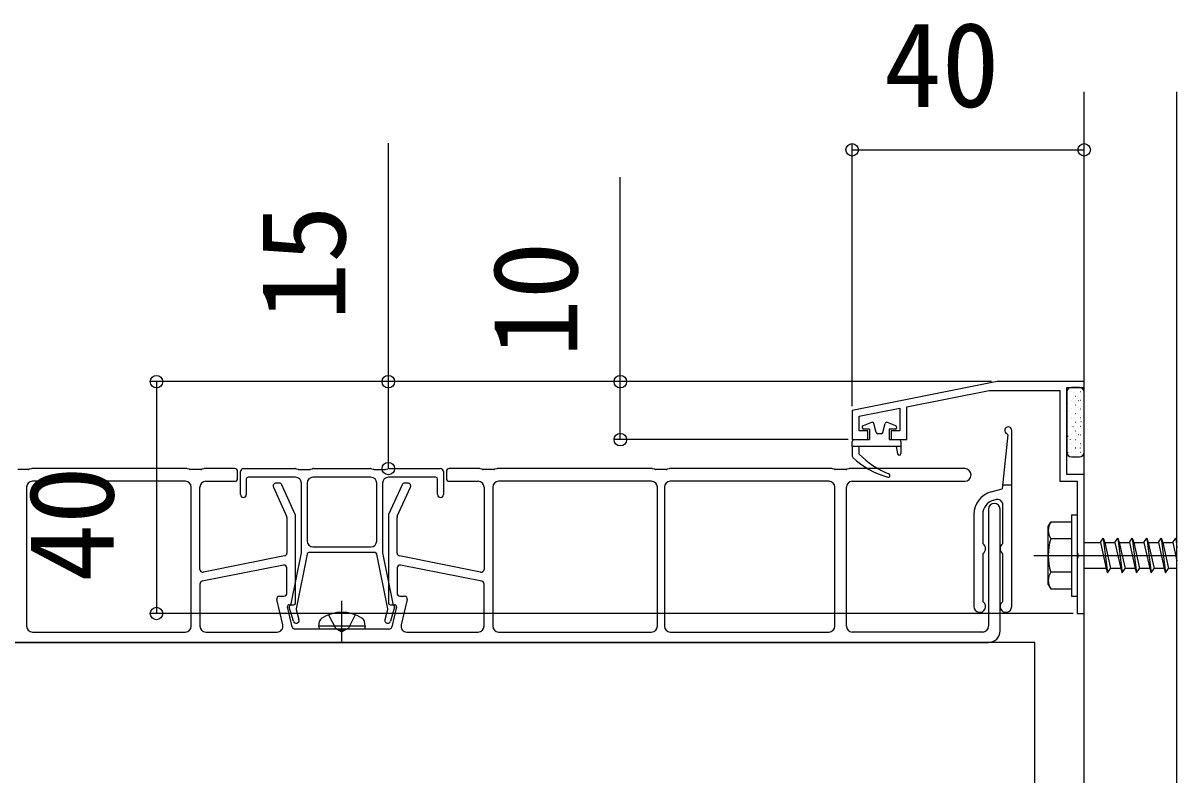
# Model space of a CAD drawing. Units: millimetres, scale not verified. Extents: x -875 to 875, y -1305 to 1297.
# Drawn here: x -200 to -1, y -183.6 to -53.8 of the extents above; entities that cross this region are included whole.
import ezdxf
from ezdxf.enums import TextEntityAlignment as Align

# ---------------------------------------------------------------- set-up
doc = ezdxf.new("R2010")
doc.units = ezdxf.units.MM
doc.header["$LTSCALE"] = 8
for name, color, linetype in [('0-2_YKK_11', 7, 'Continuous'), ('0-4_YKK_12', 2, 'Continuous'), ('0-5_YKK_13', 4, 'Continuous'), ('0-6_YKK_D', 6, 'Continuous'), ('0-8_YSS_K', 3, 'Continuous')]:
    doc.layers.add(name, color=color, linetype=linetype)
doc.styles.add('ＭＳ ゴシック', font='')
doc.styles.get('ＭＳ ゴシック').set_extended_font_data('MS Gothic')

msp = doc.modelspace()

# ---------------------------------------------------------------- linework, layer by layer
at = {"layer": '0-2_YKK_11'}
msp.add_lwpolyline([(-32, -115.7), (-57, -120.7), (-57, -125.7), (-54.3, -125.7), (-54.3, -124.2), (-55.8, -124.2), (-55.8, -121.684), (-48.8, -120.284), (-48.8, -124.2), (-50.3, -124.2), (-50.3, -125.7), (-47.6, -125.7), (-47.6, -120.044), (-33.381, -117.2), (-21.2, -117.2), (-21.2, -132.9), (-18.2, -132.9), (-18.2, -145.242), (-18.08, -145.425), (-18.08, -145.975), (-18.2, -146.158), (-18.2, -155.7), (-17, -155.7), (-17, -131.7), (-20, -131.7), (-20, -116.7), (-17, -116.7), (-17, -115.7)], close=True, dxfattribs=at)
at = {"layer": '0-4_YKK_12'}
for p, q in [((-25.5, -160.7), (-297, -160.7)), ((-25.5, -225.7), (-25.5, -160.7))]:
    msp.add_line(p, q, dxfattribs=at)
at = {"layer": '0-5_YKK_13'}
for p, q in [((-17.8, -116.7), (-19.2, -116.7)), ((-19.193, -117.388), (-19.168, -117.388)), ((-17.673, -117.388), (-17.648, -117.388)), ((-17.36, -117.118), (-17.356, -117.116)), ((-20, -117.5), (-20, -127.9)), ((-20, -118.195), (-19.975, -118.195)), ((-19.193, -118.883), (-19.168, -118.883)), ((-18.755, -117.612), (-18.751, -117.61)), ((-18.48, -118.195), (-18.455, -118.195)), ((-18.432, -118.918), (-18.428, -118.917)), ((-18.041, -118.971), (-17.999, -118.944)), ((-17.673, -118.883), (-17.648, -118.883)), ((-17.061, -118.433), (-17.056, -118.431)), ((-17, -127.9), (-17, -117.5)), ((-20, -119.69), (-19.975, -119.69)), ((-20, -121.185), (-19.975, -121.185)), ((-19.828, -119.412), (-19.823, -119.411)), ((-19.505, -120.718), (-19.5, -120.717)), ((-19.193, -120.378), (-19.168, -120.378)), ((-18.483, -121.223), (-18.441, -121.195)), ((-18.48, -119.69), (-18.455, -119.69)), ((-18.48, -121.185), (-18.455, -121.185)), ((-18.133, -120.233), (-18.128, -120.231)), ((-17.673, -120.378), (-17.648, -120.378)), ((-17.138, -120.333), (-17.097, -120.305)), ((-53.68, -122.728), (-55.115, -123.323)), ((-52.86, -124.478), (-53.275, -122.927)), ((-51.741, -124.478), (-51.325, -122.927)), ((-49.485, -123.323), (-50.921, -122.728)), ((-20, -122.68), (-19.975, -122.68)), ((-19.205, -122.033), (-19.2, -122.031)), ((-19.193, -121.873), (-19.168, -121.873)), ((-19.193, -123.368), (-19.168, -123.368)), ((-18.717, -123.28), (-18.712, -123.279)), ((-18.48, -122.68), (-18.455, -122.68)), ((-17.673, -121.873), (-17.648, -121.873)), ((-17.673, -123.368), (-17.648, -123.368)), ((-17.645, -121.48), (-17.64, -121.479)), ((-17.581, -122.584), (-17.539, -122.557)), ((-17.322, -122.786), (-17.317, -122.785)), ((-54, -123.9), (-55, -123.9)), ((-54, -123.9), (-54, -125.7)), ((-52.03, -124.7), (-52.57, -124.7)), ((-49.6, -123.9), (-50.6, -123.9)), ((-50.6, -123.9), (-50.6, -125.7)), ((-30.168, -124.886), (-31.148, -134.212)), ((-29.5, -154.512), (-29.5, -124.111)), ((-20, -124.175), (-19.975, -124.175)), ((-19.789, -125.081), (-19.785, -125.079)), ((-19.193, -124.863), (-19.168, -124.863)), ((-18.925, -123.474), (-18.884, -123.447)), ((-18.48, -124.175), (-18.455, -124.175)), ((-18.394, -124.587), (-18.389, -124.585)), ((-18.023, -124.836), (-17.981, -124.808)), ((-17.673, -124.863), (-17.648, -124.863)), ((-17.023, -124.101), (-17.018, -124.099)), ((-57, -126.9), (-57, -128.57)), ((-56.7, -125.7), (-54, -125.7)), ((-55.8, -128.2), (-55.8, -126.9)), ((-50.6, -125.7), (-48.9, -125.7)), ((-49.4, -126.9), (-49.196, -128.148)), ((-48.6, -126), (-48.6, -128.1)), ((-20, -125.67), (-19.975, -125.67)), ((-20, -127.165), (-19.975, -127.165)), ((-19.466, -126.387), (-19.462, -126.385)), ((-19.368, -125.726), (-19.326, -125.698)), ((-19.193, -126.358), (-19.168, -126.358)), ((-18.48, -125.67), (-18.455, -125.67)), ((-18.48, -127.165), (-18.455, -127.165)), ((-18.465, -127.088), (-18.423, -127.06)), ((-18.095, -125.901), (-18.09, -125.899)), ((-17.673, -126.358), (-17.648, -126.358)), ((-17.607, -127.149), (-17.602, -127.147)), ((-19.81, -127.978), (-19.768, -127.95)), ((-19.2, -128.7), (-17.8, -128.7)), ((-19.193, -127.853), (-19.168, -127.853)), ((-19.167, -127.701), (-19.162, -127.699)), ((-18.48, -128.66), (-18.455, -128.66)), ((-17.673, -127.853), (-17.648, -127.853)), ((-17.284, -128.455), (-17.279, -128.453)), ((-199.073, -130.85), (-200.927, -130.85)), ((-198.57, -130.721), (-198.93, -130.829)), ((-171.823, -130.7), (-198.427, -130.7)), ((-171.32, -130.829), (-171.68, -130.721)), ((-169.323, -130.85), (-171.177, -130.85)), ((-168.82, -130.721), (-169.18, -130.829)), ((-163.5, -130.7), (-168.677, -130.7)), ((-163, -132.4), (-163, -131.2)), ((-162.5, -135.2), (-162.5, -131.2)), ((-162, -130.7), (-153.073, -130.7)), ((-152.93, -130.721), (-152.57, -130.829)), ((-152.427, -130.85), (-150.573, -130.85)), ((-150.43, -130.829), (-150.07, -130.721)), ((-149.927, -130.7), (-140.073, -130.7)), ((-139.93, -130.721), (-139.57, -130.829)), ((-139.427, -130.85), (-137.573, -130.85)), ((-137.43, -130.829), (-137.07, -130.721)), ((-136.927, -130.7), (-128, -130.7)), ((-127.5, -131.2), (-127.5, -135.2)), ((-127, -131.2), (-127, -132.4)), ((-121.323, -130.7), (-126.5, -130.7)), ((-120.82, -130.829), (-121.18, -130.721)), ((-118.823, -130.85), (-120.677, -130.85)), ((-118.32, -130.721), (-118.68, -130.829)), ((-91.573, -130.7), (-118.177, -130.7)), ((-91.07, -130.829), (-91.43, -130.721)), ((-89.073, -130.85), (-90.927, -130.85)), ((-88.57, -130.721), (-88.93, -130.829)), ((-60.573, -130.7), (-88.427, -130.7)), ((-60.07, -130.829), (-60.43, -130.721)), ((-58.073, -130.85), (-59.927, -130.85)), ((-57.57, -130.721), (-57.93, -130.829)), ((-37.6, -130.7), (-57.427, -130.7)), ((-172, -132.9), (-198.4, -132.9)), ((-168.5, -132.9), (-163.5, -132.9)), ((-161.5, -132.5), (-161.5, -135.2)), ((-153, -132.2), (-161.2, -132.2)), ((-155.822, -133.2), (-156.371, -133.2)), ((-152, -145.17), (-152, -133.2)), ((-151, -133.2), (-151, -143.2)), ((-139, -143.2), (-139, -133.2)), ((-138, -133.2), (-138, -145.17)), ((-128.8, -132.2), (-137, -132.2)), ((-133.629, -133.2), (-134.178, -133.2)), ((-128.5, -135.2), (-128.5, -132.5)), ((-126.5, -132.9), (-121.5, -132.9)), ((-91.6, -132.9), (-118, -132.9)), ((-61, -132.9), (-88.4, -132.9)), ((-57, -132.9), (-37.6, -132.9)), ((-199.4, -133.9), (-199.4, -157.9)), ((-171, -157.9), (-171, -133.9)), ((-169.5, -148.09), (-169.5, -133.9)), ((-156.826, -133.907), (-154.545, -138.926)), ((-153.045, -138.602), (-155.367, -133.493)), ((-134.633, -133.494), (-136.955, -138.612)), ((-135.455, -138.937), (-133.173, -133.907)), ((-120.5, -133.9), (-120.5, -148.09)), ((-119, -133.9), (-119, -157.9)), ((-90.6, -157.9), (-90.6, -133.9)), ((-89.4, -133.9), (-89.4, -157.9)), ((-60, -157.9), (-60, -133.9)), ((-58, -157.9), (-58, -133.9)), ((-33.035, -134.717), (-31.148, -134.212)), ((-31.075, -133.511), (-29.5, -133.511)), ((-32.647, -136.166), (-32.259, -136.062)), ((-31, -143.537), (-31, -137.028)), ((-154.5, -139.133), (-154.5, -145.29)), ((-153, -153.9), (-153, -138.808)), ((-137, -138.819), (-137, -153.9)), ((-135.5, -145.29), (-135.5, -139.143)), ((-36, -138.581), (-36, -154.512)), ((-34.5, -138.581), (-34.5, -143.537)), ((-33.5, -137.7), (-33.5, -157.9)), ((-31.5, -158.7), (-31.5, -137.7)), ((-19.2, -138.7), (-19.2, -152.7)), ((-19.2, -138.7), (-18.2, -138.7)), ((-18.2, -138.7), (-18.2, -152.7)), ((-23.2, -140.7), (-22.767, -139.95)), ((-23.2, -150.7), (-23.2, -140.7)), ((-19.2, -139.95), (-22.769, -139.95)), ((-19.2, -139.95), (-19.2, -151.45)), ((-19.2, -142.813), (-22.753, -142.813)), ((-13.7, -142.7), (-12.95, -148.7)), ((-11.7, -143.45), (-11.2, -142.7)), ((-11.2, -142.7), (-10.45, -148.7)), ((-11.2, -142.7), (-10.95, -143.45)), ((-8.7, -142.7), (-7.95, -148.7)), ((-6.2, -142.7), (-5.45, -148.7)), ((-3.7, -142.7), (-2.95, -148.7)), ((-1.2, -142.7), (-1, -144.3)), ((-153.763, -154.017), (-152.006, -145.229)), ((-139.266, -145.2), (-150.734, -145.2)), ((-150, -144.2), (-140, -144.2)), ((-137.994, -145.229), (-136.237, -154.017)), ((-17, -143.45), (-14.2, -143.45)), ((-13.45, -143.45), (-12.45, -147.95)), ((-13.45, -143.45), (-11.7, -143.45)), ((-11.7, -143.45), (-10.7, -147.95)), ((-10.95, -143.45), (-9.95, -147.95)), ((-10.95, -143.45), (-9.2, -143.45)), ((-8.45, -143.45), (-6.7, -143.45)), ((-8.45, -143.45), (-7.45, -147.95)), ((-5.95, -143.45), (-4.2, -143.45)), ((-5.95, -143.45), (-4.95, -147.95)), ((-3.45, -143.45), (-1.7, -143.45)), ((-3.45, -143.45), (-2.45, -147.95)), ((-1.7, -143.45), (-1, -146.6)), ((-154.902, -145.781), (-168.902, -148.581)), ((-151.028, -145.441), (-152.921, -154.902)), ((-137.079, -154.902), (-138.972, -145.441)), ((-121.098, -148.581), (-135.098, -145.781)), ((-34.5, -145.486), (-34.5, -153.537)), ((-31, -153.537), (-31, -145.486)), ((-25.7, -145.7), (-1, -145.7)), ((-155.098, -147.349), (-169.098, -150.149)), ((-154.5, -152.2), (-154.5, -147.84)), ((-135.5, -147.84), (-135.5, -152.2)), ((-120.902, -150.149), (-134.902, -147.349)), ((-19.2, -148.587), (-22.753, -148.587)), ((-13.2, -147.95), (-17, -147.95)), ((-10.7, -147.95), (-12.45, -147.95)), ((-10.7, -147.95), (-10.45, -148.7)), ((-10.45, -148.7), (-9.95, -147.95)), ((-8.2, -147.95), (-9.95, -147.95)), ((-5.7, -147.95), (-7.45, -147.95)), ((-3.2, -147.95), (-4.95, -147.95)), ((-1, -147.95), (-2.45, -147.95)), ((-169.5, -150.64), (-169.5, -157.9)), ((-120.5, -157.9), (-120.5, -150.64)), ((-23.2, -150.7), (-22.767, -151.45)), ((-155.766, -152.7), (-155, -152.7)), ((-135, -152.7), (-134.234, -152.7)), ((-22.769, -151.45), (-19.2, -151.45)), ((-19.2, -152.7), (-18.2, -152.7)), ((-155.216, -157.669), (-156.252, -153.316)), ((-153.591, -158.016), (-154.412, -154.57)), ((-154.12, -154.2), (-153.3, -154.2)), ((-153.38, -157.039), (-154.086, -154.59)), ((-152.915, -155.044), (-152.42, -156.762)), ((-145, -160.846), (-145, -153.5)), ((-137.58, -156.762), (-137.085, -155.044)), ((-136.7, -154.2), (-135.88, -154.2)), ((-135.914, -154.59), (-136.62, -157.039)), ((-135.588, -154.57), (-136.409, -158.016)), ((-133.748, -153.316), (-134.784, -157.669)), ((-149, -157.9), (-148.858, -157.098)), ((-141, -157.9), (-141.141, -157.098)), ((-198.4, -158.9), (-172, -158.9)), ((-168.5, -158.9), (-156.189, -158.9)), ((-145.52, -158.4), (-153.105, -158.4)), ((-141, -157.9), (-149, -157.9)), ((-149, -157.9), (-148.912, -158.4)), ((-141.088, -158.4), (-148.912, -158.4)), ((-136.895, -158.4), (-144.48, -158.4)), ((-141, -157.9), (-141.088, -158.4)), ((-133.811, -158.9), (-121.5, -158.9)), ((-118, -158.9), (-91.6, -158.9)), ((-88.4, -158.9), (-61, -158.9)), ((-34.5, -158.9), (-57, -158.9)), ((-230, -160.7), (-33.5, -160.7))]:
    msp.add_line(p, q, dxfattribs=at)
for points in [[(-48.6, -126.9), (-57, -126.9), (-57, -126)], [(-140, -132.2), (-145, -132.2), (-150, -132.2)], [(-14.2, -143.45), (-13.7, -142.7), (-13.45, -143.45)], [(-9.2, -143.45), (-8.7, -142.7), (-8.45, -143.45)], [(-6.7, -143.45), (-6.2, -142.7), (-5.95, -143.45)], [(-4.2, -143.45), (-3.7, -142.7), (-3.45, -143.45)], [(-1.7, -143.45), (-1.2, -142.7), (-1, -143.3)], [(-14.2, -143.45), (-13.2, -147.95), (-12.95, -148.7), (-12.45, -147.95)], [(-9.2, -143.45), (-8.2, -147.95), (-7.95, -148.7), (-7.45, -147.95)], [(-6.7, -143.45), (-5.7, -147.95), (-5.45, -148.7), (-4.95, -147.95)], [(-4.2, -143.45), (-3.2, -147.95), (-2.95, -148.7), (-2.45, -147.95)], [(-147.3, -155.921), (-146.145, -158.237), (-145, -158.846)], [(-142.7, -155.921), (-143.855, -158.237), (-145, -158.846)]]:
    msp.add_lwpolyline(points, dxfattribs=at)
for centre, radius, start, end in [((-19.2, -117.5), 0.8, 90, 180), ((-17.8, -117.5), 0.8, 0, 90), ((-55, -123.6), 0.3, 112.52333, 270), ((-53.565, -123.005), 0.3, 15, 112.52333), ((-51.035, -123.005), 0.3, 67.47667, 165), ((-49.6, -123.6), 0.3, 270, 67.47667), ((-52.57, -124.4), 0.3, 195, 270), ((-52.03, -124.4), 0.3, 270, 345), ((-30.1, -124.111), 0.6, 0, 250.49548), ((-30.367, -124.865), 0.2, 354.00021, 70.49548), ((-56.7, -126), 0.3, 90, 180), ((-48.9, -126), 0.3, 0, 90), ((-56.7, -128.57), 0.3, 180, 227.23327), ((-46.719, -117.778), 15, 227.23327, 253.87973), ((-45.078, -117.71), 15, 224.37148, 248.03702), ((-48.9, -128.1), 0.3, 189.2775, 0), ((-19.2, -127.9), 0.8, 180, 270), ((-17.8, -127.9), 0.8, 270, 0), ((-199.073, -130.35), 0.5, 270, 286.69924), ((-198.427, -131.2), 0.5, 90, 106.69924), ((-171.823, -131.2), 0.5, 73.30076, 90), ((-171.177, -130.35), 0.5, 253.30076, 270), ((-169.323, -130.35), 0.5, 270, 286.69924), ((-168.677, -131.2), 0.5, 90, 106.69924), ((-163.5, -131.2), 0.5, 0, 90), ((-162, -131.2), 0.5, 90, 180), ((-153.073, -131.2), 0.5, 73.30076, 90), ((-152.427, -130.35), 0.5, 253.30076, 270), ((-150.573, -130.35), 0.5, 270, 286.69924), ((-149.927, -131.2), 0.5, 90, 106.69924), ((-140.073, -131.2), 0.5, 73.30076, 90), ((-139.427, -130.35), 0.5, 253.30076, 270), ((-137.573, -130.35), 0.5, 270, 286.69924), ((-136.927, -131.2), 0.5, 90, 106.69924), ((-128, -131.2), 0.5, 0, 90), ((-126.5, -131.2), 0.5, 90, 180), ((-121.323, -131.2), 0.5, 73.30076, 90), ((-120.677, -130.35), 0.5, 253.30076, 270), ((-118.823, -130.35), 0.5, 270, 286.69924), ((-118.177, -131.2), 0.5, 90, 106.69924), ((-91.573, -131.2), 0.5, 73.30076, 90), ((-90.927, -130.35), 0.5, 253.30076, 270), ((-89.073, -130.35), 0.5, 270, 286.69924), ((-88.427, -131.2), 0.5, 90, 106.69924), ((-60.573, -131.2), 0.5, 73.30076, 90), ((-59.927, -130.35), 0.5, 253.30076, 270), ((-58.073, -130.35), 0.5, 270, 286.69924), ((-57.427, -131.2), 0.5, 90, 106.69924), ((-37.6, -131.8), 1.1, 270, 90), ((-198.4, -133.9), 1, 90, 180), ((-172, -133.9), 1, 360, 90), ((-168.5, -133.9), 1, 90, 180), ((-163.5, -132.4), 0.5, 270, 0), ((-161.2, -132.5), 0.3, 90, 180), ((-156.371, -133.7), 0.5, 90, 204.44395), ((-155.822, -133.7), 0.5, 24.44395, 90), ((-153, -133.2), 1, 0, 90), ((-150, -133.2), 1, 90, 180), ((-140, -133.2), 1, 0, 90), ((-137, -133.2), 1, 90, 180), ((-134.178, -133.7), 0.5, 90, 155.5983), ((-133.629, -133.7), 0.5, 335.5983, 90), ((-128.8, -132.5), 0.3, 360, 90), ((-126.5, -132.4), 0.5, 180, 270), ((-121.5, -133.9), 1, 0, 90), ((-118, -133.9), 1, 90, 180), ((-91.6, -133.9), 1, 0, 90), ((-88.4, -133.9), 1, 90, 180), ((-61, -133.9), 1, 0, 90), ((-57, -133.9), 1, 90, 180), ((-50.8, -131.9), 0.3, 253.87973, 68.03702), ((-162, -135.2), 0.5, 180, 270), ((-162, -135.2), 0.5, 270, 0), ((-128, -135.2), 0.5, 180, 270), ((-128, -135.2), 0.5, 270, 0), ((-32, -138.581), 4, 104.99939, 180), ((-32, -138.581), 2.5, 104.9981, 180), ((-32.5, -137.7), 1, 0, 180), ((-32, -137.028), 1, 0, 105), ((-155, -139.133), 0.5, 360, 24.44395), ((-153.5, -138.808), 0.5, 0, 24.44395), ((-136.5, -138.819), 0.5, 155.5983, 180), ((-135, -139.143), 0.5, 155.5983, 180), ((-20.644, -141.37), 2.556, 146.25178, 214.38425), ((-150, -143.2), 1, 180, 270), ((-140, -143.2), 1, 270, 360), ((-13.647, -145.7), 9.553, 162.41205, 197.58795), ((-152.3, -145.17), 0.3, 348.69007, 0), ((-150.734, -145.5), 0.3, 90, 168.69007), ((-139.266, -145.5), 0.3, 11.30993, 90), ((-137.7, -145.17), 0.3, 180, 191.30993), ((-34.3, -143.537), 0.2, 180, 234.31467), ((-35, -144.512), 1, 305.68533, 54.31467), ((-30.5, -144.512), 1, 125.68533, 234.31467), ((-31.2, -143.537), 0.2, 305.68533, 0), ((-155, -145.29), 0.5, 281.30993, 0), ((-135, -145.29), 0.5, 180, 258.69007), ((-34.3, -145.486), 0.2, 125.68533, 180), ((-31.2, -145.486), 0.2, 0, 54.31467), ((-169, -148.09), 0.5, 180, 281.30993), ((-155, -147.84), 0.5, 0, 101.30993), ((-135, -147.84), 0.5, 78.69007, 180), ((-121, -148.09), 0.5, 258.69007, 0), ((-20.644, -150.03), 2.556, 145.61575, 213.74822), ((-169, -150.64), 0.5, 101.30993, 180), ((-121, -150.64), 0.5, 360, 78.69007), ((-155.766, -153.2), 0.5, 90, 193.3925), ((-155, -152.2), 0.5, 270, 0), ((-135, -152.2), 0.5, 180, 270), ((-134.234, -153.2), 0.5, 346.6075, 90), ((-154.12, -154.5), 0.3, 90, 193.3925), ((-153.8, -154.5), 0.3, 114.827, 197.33887), ((-154.058, -153.958), 0.3, 296.01796, 348.69007), ((-153.3, -153.9), 0.3, 270, 0), ((-152.626, -154.961), 0.3, 168.69007, 196.079), ((-137.374, -154.961), 0.3, 343.921, 11.30993), ((-136.7, -153.9), 0.3, 180, 270), ((-135.942, -153.958), 0.3, 191.30993, 243.98204), ((-136.2, -154.5), 0.3, 342.66113, 65.173), ((-135.88, -154.5), 0.3, 346.6075, 90), ((-35, -154.512), 1, 180, 54.31467), ((-34.3, -153.537), 0.2, 180, 234.31467), ((-30.5, -154.512), 1, 125.68533, 0), ((-31.2, -153.537), 0.2, 305.68533, 0), ((-152.9, -156.9), 0.5, 196.079, 16.079), ((-147.972, -157.254), 0.9, 122.05588, 170), ((-145, -162), 6.5, 57.94412, 122.05588), ((-142.028, -157.254), 0.9, 10, 57.94412), ((-137.1, -156.9), 0.5, 163.921, 343.921), ((-198.4, -157.9), 1, 180, 270), ((-172, -157.9), 1, 270, 360), ((-168.5, -157.9), 1, 180, 270), ((-156.189, -157.9), 1, 270, 13.3925), ((-153.105, -157.9), 0.5, 193.3925, 270), ((-145.52, -158.7), 0.3, 30, 90), ((-145, -158.4), 0.3, 210, 330), ((-144.48, -158.7), 0.3, 90, 150), ((-136.895, -157.9), 0.5, 270, 346.6075), ((-133.811, -157.9), 1, 166.6075, 270), ((-121.5, -157.9), 1, 270, 0), ((-118, -157.9), 1, 180, 270), ((-91.6, -157.9), 1, 270, 0), ((-88.4, -157.9), 1, 180, 270), ((-61, -157.9), 1, 270, 0), ((-57, -157.9), 1, 180, 270), ((-34.5, -157.9), 1, 270, 0), ((-33.5, -158.7), 2, 270, 0)]:
    msp.add_arc(centre, radius, start, end, dxfattribs=at)
at = {"layer": '0-6_YKK_D'}
for p, q in [((-57, -119.946), (-57, -74.7)), ((-17, -115), (-17, -74.7)), ((-57, -75.7), (-17, -75.7)), ((-32.97, -115.7), (-178, -115.7)), ((-177, -115.7), (-177, -155.7)), ((-32.97, -115.7), (-138, -115.7)), ((-32.97, -115.7), (-98, -115.7)), ((-57.7, -125.7), (-98, -125.7)), ((-18.9, -155.7), (-178, -155.7))]:
    msp.add_line(p, q, dxfattribs=at)
for points in [[(-137, -130.7), (-137, -115.7), (-137, -74.555)], [(-97, -125.7), (-97, -115.7), (-97, -80.4)]]:
    msp.add_lwpolyline(points, dxfattribs=at)
for centre in [(-57, -75.7), (-17, -75.7), (-177, -115.7), (-137, -115.7), (-97, -115.7), (-97, -125.7), (-137, -130.7), (-177, -155.7)]:
    msp.add_circle(centre, 1.075, dxfattribs=at)
at = {"layer": '0-8_YSS_K'}
for p, q in [((-17, -310.7), (-17, -65.7)), ((-1, -310.7), (-1, -65.7))]:
    msp.add_line(p, q, dxfattribs=at)

# ---------------------------------------------------------------- texts
at = {"layer": '0-6_YKK_D', "style": 'ＭＳ ゴシック'}
msp.add_text('40', height=14.66, dxfattribs=at).set_placement((-51.545, -72.7), align=Align.BOTTOM_LEFT)
for s, p in [('15', (-140, -105.168)), ('10', (-100, -111.468)), ('40', (-180, -150.245))]:
    msp.add_text(s, height=14.66, rotation=90, dxfattribs=at).set_placement(p, align=Align.BOTTOM_LEFT)

doc.saveas('drawing.dxf')
